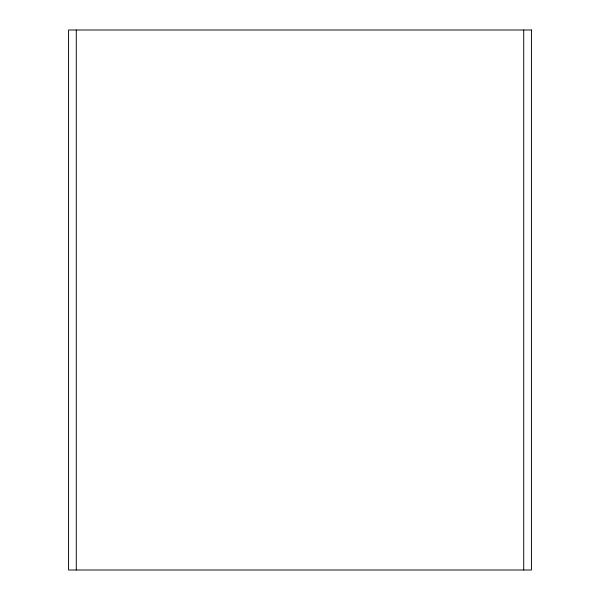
<?xml version="1.0" encoding="UTF-8"?>
<svg xmlns="http://www.w3.org/2000/svg" width="600" height="600" viewBox="0 0 600 600"><rect width="100%" height="100%" fill="white"/><g stroke="black" fill="none" stroke-linecap="round" stroke-linejoin="round"><path stroke-width="0.9" d="M523.717 30L523.717 570M76.282 30L76.282 570M531.428 30L68.573 30L68.573 570L531.428 570L531.428 30"/></g></svg>
